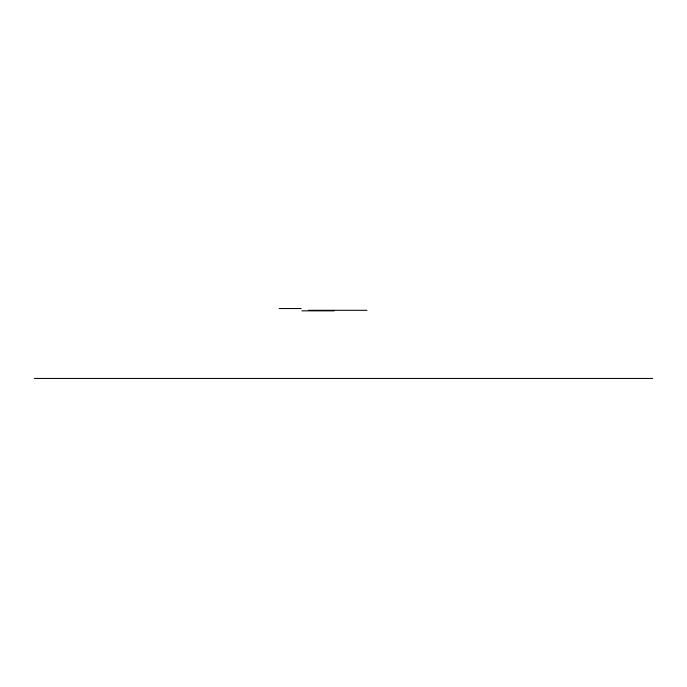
<?xml version="1.0" encoding="UTF-8"?>
<svg xmlns="http://www.w3.org/2000/svg" width="687" height="687" viewBox="0 0 687 687"><rect width="100%" height="100%" fill="white"/><g stroke="black" fill="none" stroke-linecap="round" stroke-linejoin="round"><path stroke-width="1.03" d="M279.154 308.549L301.207 308.549M308.403 310.309L367.013 310.309M301.962 310.842L334.114 310.842M34.35 378.451L652.65 378.451"/></g></svg>
